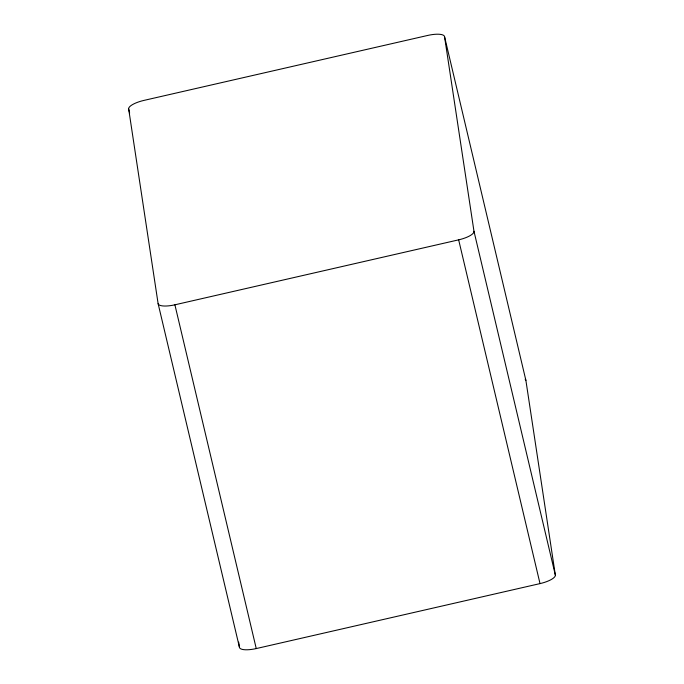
<?xml version="1.0" encoding="UTF-8"?>
<svg xmlns="http://www.w3.org/2000/svg" width="684" height="684" viewBox="0 0 684 684"><rect width="100%" height="100%" fill="white"/><g stroke="black" fill="none" stroke-linecap="round" stroke-linejoin="round"><path stroke-width="1.03" d="M158.107 303.611A16.476 4.916 -13.3 0 0 174.899 304.808L458.656 239.845A16.476 4.916 -13.3 0 0 473.978 231.295L444.54 36.628A16.476 4.916 -13.3 0 0 427.748 35.431L143.982 100.394A16.476 4.916 -13.3 0 0 128.66 108.944L158.107 303.611L239.46 647.372A16.476 4.916 -13.3 0 0 256.252 648.569L540.018 583.606A16.476 4.916 -13.3 0 0 555.34 575.056L525.893 380.389L444.54 36.628M473.978 231.295L555.34 575.056M458.656 239.845L540.018 583.606M128.66 108.944L129.644 113.099M174.899 304.808L256.252 648.569M238.665 642.114L239.46 647.372M525.158 379.252A16.476 4.916 -13.3 0 1 525.893 380.389"/></g></svg>
